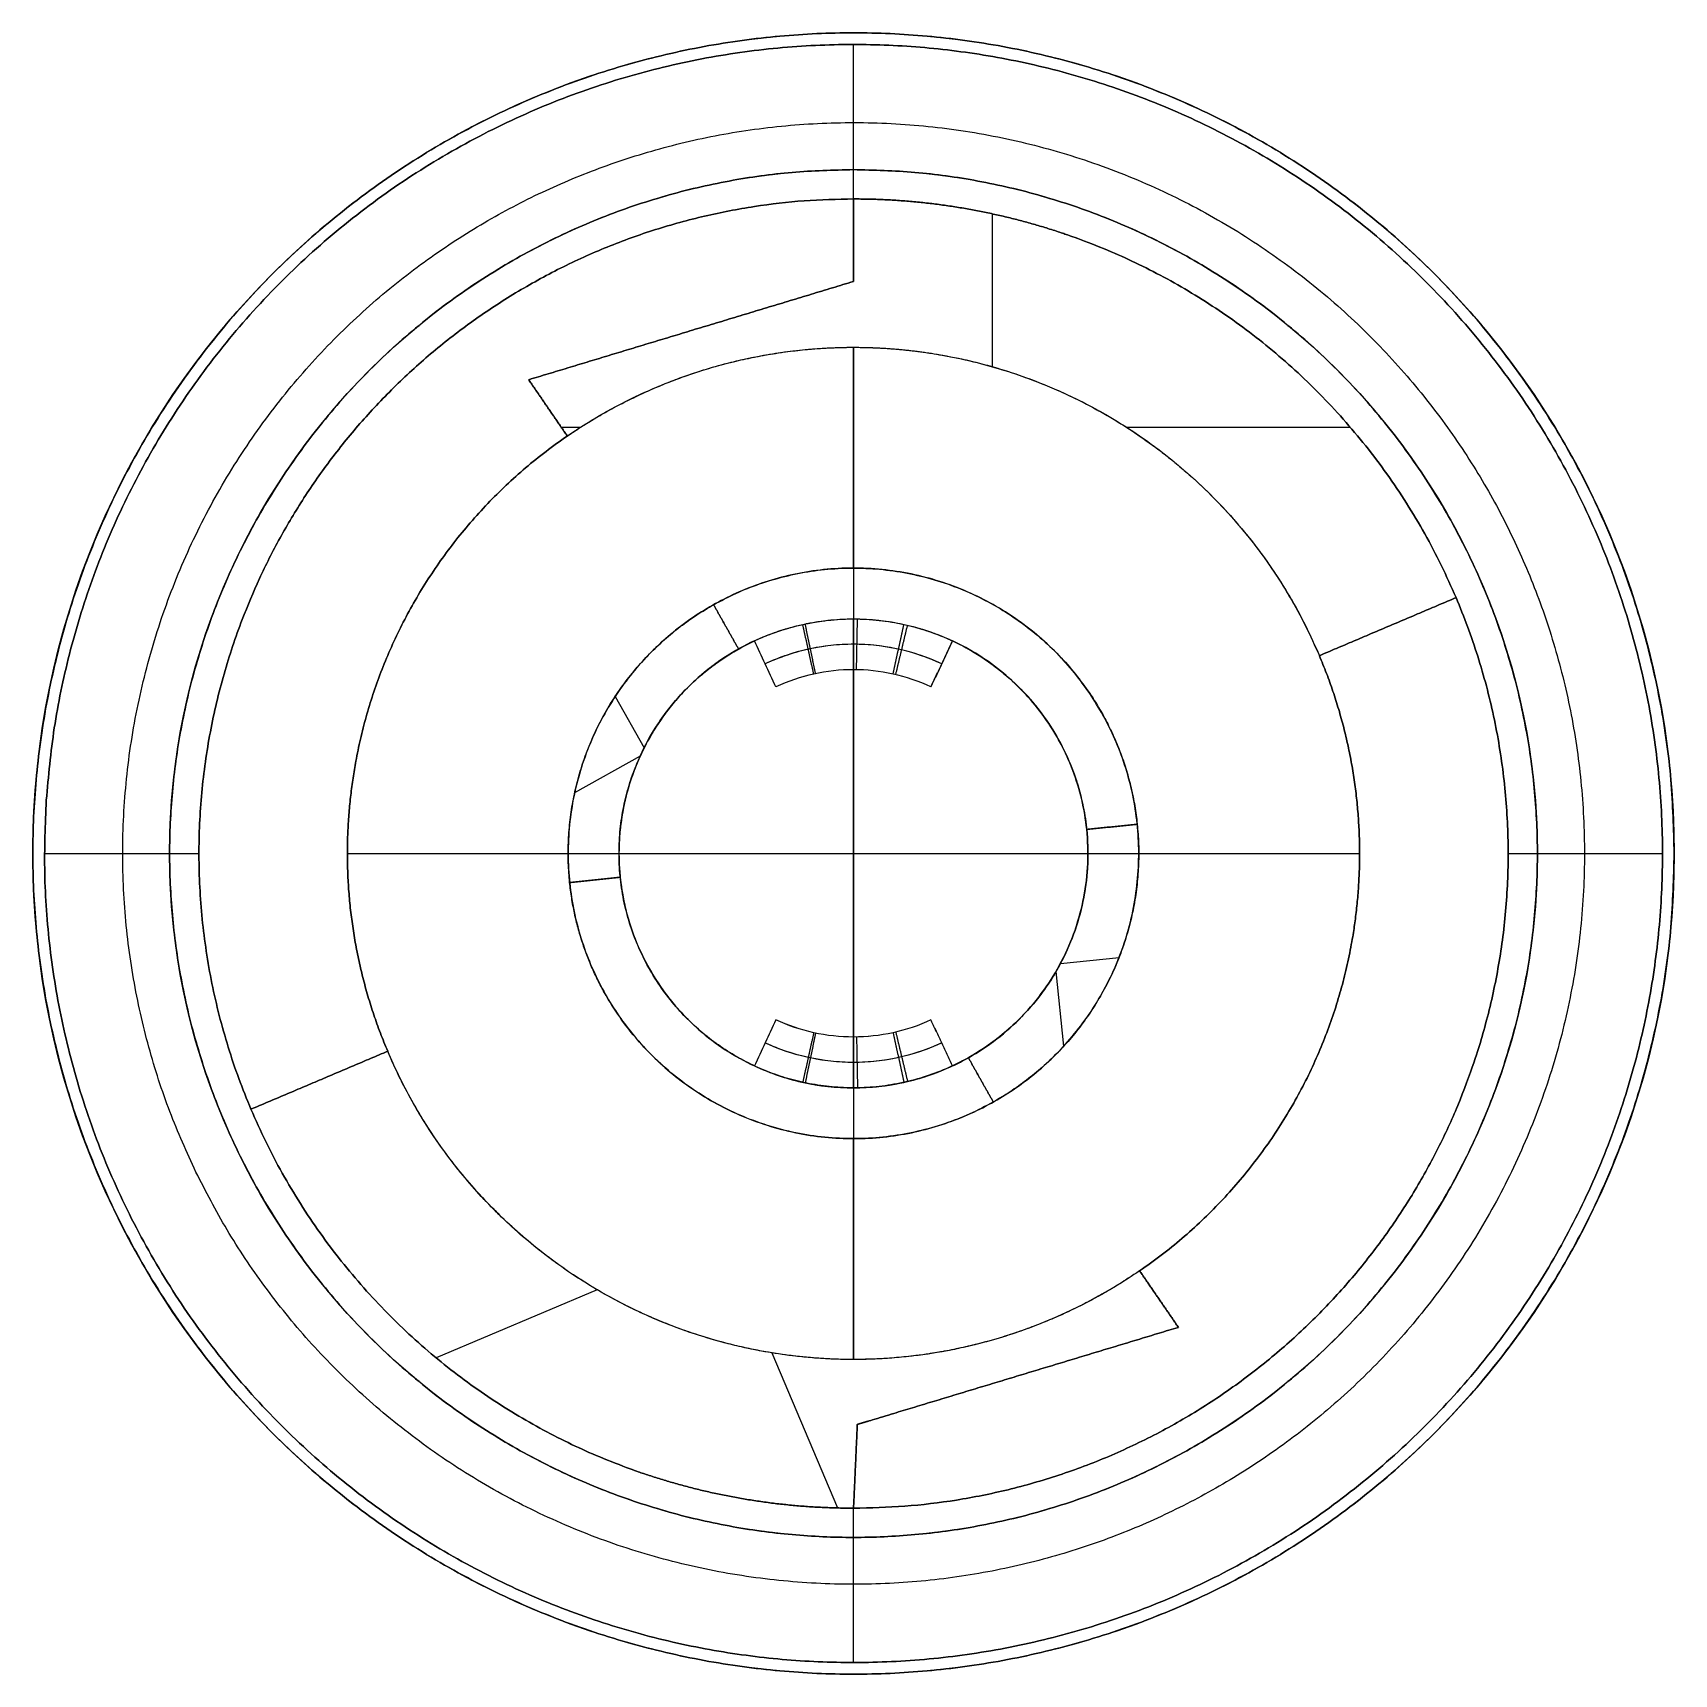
# Model space of a CAD drawing. Header units: millimetres. Extents: x -21 to 21, y -21 to 21.
import ezdxf

# ---------------------------------------------------------------- set-up
doc = ezdxf.new("R2010")
doc.units = ezdxf.units.MM
for name, color, linetype, true_color in [('Base', 7, 'Continuous', 0xb59674), ('Center', 7, 'Continuous', 0x949494), ('Work outside of this', 7, 'Continuous', 0xf30000)]:
    doc.layers.add(name, color=color, linetype=linetype, true_color=true_color)

msp = doc.modelspace()

# ---------------------------------------------------------------- linework, layer by layer
at = {"layer": 'Base'}
for centre, radius in [((0, 0, -4.991), 21), ((0, 0, 7.049), 17.5)]:
    msp.add_circle(centre, radius, dxfattribs=at)
at = {"layer": 'Center'}
for p, q in [((0, 16.749, 4.049), (0, 20.701, 4.049)), ((0, 18.703, -4.049), (0, 20.701, -4.049)), ((0.002, 16.749, 2.049), (0.002, 18.703, 2.049)), ((3.554, 12.456, 4.049), (3.554, 16.368, 4.049)), ((3.554, 12.456, 2.049), (3.554, 16.368, 2.049)), ((0.001, 15.693, 4.049), (0.001, 15.693, 2.049)), ((0.001, 14.638, 2.049), (0.001, 14.638, 4.049)), ((-4.318, 13.331, 4.049), (-4.318, 13.331, 2.049)), ((0, 7.304, 2.049), (0, 12.953, 2.049)), ((0, 12.953, 4.049), (0, -12.948, 4.049)), ((-8.311, 12.123, 2.049), (-8.311, 12.123, 4.049)), ((-7.818, 11.403, 4.049), (-7.818, 11.403, 2.049)), ((-7.477, 10.906, 4.049), (-6.988, 10.906, 4.049)), ((-7.477, 10.906, 2.049), (-6.988, 10.906, 2.049)), ((-7.324, 10.683, 4.049), (-7.324, 10.683, 2.049)), ((6.988, 10.906, 4.049), (12.714, 10.906, 4.049)), ((6.988, 10.906, 2.049), (12.714, 10.906, 2.049)), ((-0.001, 7.304, -2.467), (-0.001, 6.003, -2.467)), ((-0.001, -5.996, 2.049), (-0.001, 6.003, 2.049)), ((-3.261, 5.8, -2.467), (-3.261, 5.8, -1.467)), ((13.67, 5.805, 4.049), (13.67, 5.805, 2.049)), ((-2.942, 5.233, -2.467), (-2.942, 5.233, -1.467)), ((11.921, 5.062, 2.049), (11.921, 5.062, 4.049)), ((-6.099, 4.017, -1.467), (-5.36, 2.702, -1.467)), ((-5.46, 2.493, -1.467), (-7.136, 1.551, -1.467)), ((6.614, 0.682, -2.467), (6.614, 0.682, -1.467)), ((-18.699, 0.002, 2.049), (-16.749, 0.002, 2.049)), ((-12.951, 0.003, 2.049), (-7.302, 0.003, 2.049)), ((-12.951, 0.003, 4.049), (12.95, 0.003, 4.049)), ((-6, 0.003, 2.049), (5.998, 0.003, 2.049)), ((7.299, 0.003, 2.049), (12.95, 0.003, 2.049)), ((16.752, 0.002, 2.049), (18.704, 0.002, 2.049)), ((16.752, 0, 4.049), (20.701, 0, 4.049)), ((18.704, 0, -4.049), (20.701, 0, -4.049)), ((-20.701, 0, 4.049), (-16.749, 0, 4.049)), ((-20.701, 0, -4.049), (-18.699, 0, -4.049)), ((-6.617, -0.676, -2.467), (-6.617, -0.676, -1.467)), ((5.295, -2.818, -1.467), (6.794, -2.664, -1.467)), ((5.181, -3.022, -1.467), (5.377, -4.933, -1.467)), ((-11.92, -5.06, 4.049), (-11.92, -5.06, 2.049)), ((-13.669, -5.802, 4.049), (-13.669, -5.802, 2.049)), ((3.258, -5.793, -2.467), (3.258, -5.793, -1.467)), ((-0.001, -5.997, -2.467), (-0.001, -7.297, -2.467)), ((0, -12.948, 2.049), (0, -7.297, 2.049)), ((7.322, -10.679, 4.049), (7.322, -10.679, 2.049)), ((-6.563, -11.162, 4.049), (-10.676, -12.907, 4.049)), ((-6.563, -11.162, 2.049), (-10.676, -12.907, 2.049)), ((7.818, -11.402, 4.049), (7.818, -11.402, 2.049)), ((8.314, -12.125, 4.049), (8.314, -12.125, 2.049)), ((-2.091, -12.778, 4.049), (-0.407, -16.747, 4.049)), ((-2.091, -12.778, 2.049), (-0.407, -16.747, 2.049)), ((0.098, -14.607, 4.049), (0.098, -14.607, 2.049)), ((0.402, -14.518, 4.049), (0.402, -14.518, 2.049)), ((0.05, -15.68, 4.049), (0.05, -15.68, 2.049)), ((0, -20.701, 4.049), (0, -16.752, 4.049)), ((0.002, -18.699, 2.049), (0.002, -16.752, 2.049)), ((0, -20.701, -4.049), (0, -18.699, -4.049))]:
    msp.add_line(p, q, dxfattribs=at)
for points, weights, knots in [([(-20.656, 1.363, -4.049), (-22.019, -19.293, -4.049), (-1.363, -20.656, -4.049), (19.293, -22.019, -4.049), (20.656, -1.363, -4.049), (22.019, 19.293, -4.049), (1.363, 20.656, -4.049), (-19.293, 22.019, -4.049), (-20.656, 1.363, -4.049)], [1, 0.707106781187, 1, 0.707106781187, 1, 0.707106781187, 1, 0.707106781187, 1], [0, 0, 0, 32.517122, 32.517122, 65.034243, 65.034243, 97.551365, 97.551365, 130.068486, 130.068486, 130.068486]), ([(-20.656, 1.363, 4.049), (-19.293, 22.019, 4.049), (1.363, 20.656, 4.049), (22.019, 19.293, 4.049), (20.656, -1.363, 4.049), (19.293, -22.019, 4.049), (-1.363, -20.656, 4.049), (-22.019, -19.293, 4.049), (-20.656, 1.363, 4.049)], [1, 0.707106781187, 1, 0.707106781187, 1, 0.707106781187, 1, 0.707106781187, 1], [-130.068486, -130.068486, -130.068486, -97.551365, -97.551365, -65.034243, -65.034243, -32.517122, -32.517122, 0, 0, 0]), ([(-20.656, 1.363, 0), (-22.019, -19.293, 0), (-1.363, -20.656, 0), (19.293, -22.019, 0), (20.656, -1.363, 0), (22.019, 19.293, 0), (1.363, 20.656, 0), (-19.293, 22.019, 0), (-20.656, 1.363, 0)], [1, 0.707106781187, 1, 0.707106781187, 1, 0.707106781187, 1, 0.707106781187, 1], [0, 0, 0, 32.517122, 32.517122, 65.034243, 65.034243, 97.551365, 97.551365, 130.068486, 130.068486, 130.068486]), ([(-16.828, -8.151, 2.049), (-8.675, -24.982, 2.049), (8.156, -16.828, 2.049), (24.986, -8.675, 2.049), (16.833, 8.156, 2.049), (8.679, 24.986, 2.049), (-8.151, 16.833, 2.049), (-24.982, 8.679, 2.049), (-16.828, -8.151, 2.049)], [1, 0.707106781187, 1, 0.707106781187, 1, 0.707106781187, 1, 0.707106781187, 1], [0, 0, 0, 29.375972, 29.375972, 58.751943, 58.751943, 88.127915, 88.127915, 117.503887, 117.503887, 117.503887]), ([(-16.828, -8.151, -4.049), (-8.675, -24.982, -4.049), (8.156, -16.828, -4.049), (24.986, -8.675, -4.049), (16.833, 8.156, -4.049), (8.679, 24.986, -4.049), (-8.151, 16.833, -4.049), (-24.982, 8.679, -4.049), (-16.828, -8.151, -4.049)], [1, 0.707106781187, 1, 0.707106781187, 1, 0.707106781187, 1, 0.707106781187, 1], [0, 0, 0, 29.375972, 29.375972, 58.751943, 58.751943, 88.127915, 88.127915, 117.503887, 117.503887, 117.503887]), ([(-16.828, -8.151, -1), (-8.675, -24.982, -1), (8.156, -16.828, -1), (24.986, -8.675, -1), (16.833, 8.156, -1), (8.679, 24.986, -1), (-8.151, 16.833, -1), (-24.982, 8.679, -1), (-16.828, -8.151, -1)], [1, 0.707106781187, 1, 0.707106781187, 1, 0.707106781187, 1, 0.707106781187, 1], [0, 0, 0, 29.375972, 29.375972, 58.751943, 58.751943, 88.127915, 88.127915, 117.503887, 117.503887, 117.503887]), ([(0.001, 16.749, 4.049), (3.098, 16.749, 4.049), (5.99, 15.642, 4.049), (12.636, 13.098, 4.049), (15.419, 6.547, 4.049)], [0.892296578597, 0.928878077919, 1, 0.850344800036, 0.853623689615], [-85.324172, -85.324172, -85.324172, -78.935028, -78.935028, -65.490951, -65.490951, -65.490951]), ([(15.419, 6.547, 2.049), (12.636, 13.098, 2.049), (5.99, 15.642, 2.049), (3.098, 16.749, 2.049), (0.001, 16.749, 2.049)], [0.853623689615, 0.850344800036, 1, 0.928878077919, 0.892296578597], [65.490951, 65.490951, 65.490951, 78.935028, 78.935028, 85.324172, 85.324172, 85.324172]), ([(-7.324, 10.683, 2.049), (-2.908, 13.712, 2.049), (2.358, 12.737, 2.049), (9.202, 11.469, 2.049), (11.921, 5.062, 2.049)], [0.853553707362, 0.853768773176, 1, 0.817919115054, 0.862224138236], [-71.183823, -71.183823, -71.183823, -61.027527, -61.027527, -48.381341, -48.381341, -48.381341]), ([(0.001, 12.953, 4.049), (1.19, 12.953, 4.049), (2.358, 12.737, 4.049), (9.202, 11.469, 4.049), (11.921, 5.062, 4.049)], [0.935931472839, 0.963389590611, 1, 0.817919115054, 0.862224138236], [17.799782, 17.799782, 17.799782, 20.342509, 20.342509, 32.988695, 32.988695, 32.988695]), ([(6.046, 4.093, 2.049), (10.135, -1.955, 2.049), (4.088, -6.044, 2.049), (-1.959, -10.133, 2.049), (-6.049, -4.086, 2.049), (-10.138, 1.961, 2.049), (-4.091, 6.051, 2.049), (1.957, 10.14, 2.049), (6.046, 4.093, 2.049)], [1, 0.707106781187, 1, 0.707106781187, 1, 0.707106781187, 1, 0.707106781187, 1], [0, 0, 0, 11.467073, 11.467073, 22.934145, 22.934145, 34.401218, 34.401218, 45.86829, 45.86829, 45.86829]), ([(6.046, 4.093, -0.209), (10.135, -1.955, -0.209), (4.088, -6.044, -0.209), (-1.959, -10.133, -0.209), (-6.049, -4.086, -0.209), (-10.138, 1.961, -0.209), (-4.091, 6.051, -0.209), (1.957, 10.14, -0.209), (6.046, 4.093, -0.209)], [1, 0.707106781187, 1, 0.707106781187, 1, 0.707106781187, 1, 0.707106781187, 1], [0, 0, 0, 11.467073, 11.467073, 22.934145, 22.934145, 34.401218, 34.401218, 45.86829, 45.86829, 45.86829]), ([(15.419, 6.547, 4.049), (18.062, 0.325, 4.049), (15.645, -5.989, 4.049), (11.525, -16.752, 4.049), (0.001, -16.752, 4.049)], [0.853623689615, 0.856761981151, 1, 0.778228703268, 0.892296578597], [-65.490951, -65.490951, -65.490951, -52.623352, -52.623352, -32.70082, -32.70082, -32.70082]), ([(0.001, -16.752, 2.049), (11.525, -16.752, 2.049), (15.645, -5.989, 2.049), (18.062, 0.325, 2.049), (15.419, 6.547, 2.049)], [0.892296578597, 0.778228703268, 1, 0.856761981151, 0.853623689615], [32.70082, 32.70082, 32.70082, 52.623352, 52.623352, 65.490951, 65.490951, 65.490951]), ([(0.001, -16.752, 3.049), (11.525, -16.752, 3.049), (15.645, -5.989, 3.049), (18.062, 0.325, 3.049), (15.419, 6.547, 3.049)], [0.892296578597, 0.778228703268, 1, 0.856761981151, 0.853623689615], [32.70082, 32.70082, 32.70082, 52.623352, 52.623352, 65.490951, 65.490951, 65.490951]), ([(-5.451, 2.511, 2.049), (-7.959, -2.94, 2.049), (-2.509, -5.447, 2.049), (2.942, -7.955, 2.049), (5.449, -2.504, 2.049), (7.957, 2.946, 2.049), (2.506, 5.453, 2.049), (-2.944, 7.961, 2.049), (-5.451, 2.511, 2.049)], [1, 0.707106781187, 1, 0.707106781187, 1, 0.707106781187, 1, 0.707106781187, 1], [0, 0, 0, 9.42381, 9.42381, 18.847619, 18.847619, 28.271429, 28.271429, 37.695239, 37.695239, 37.695239]), ([(-5.451, 2.511, 1.642), (-7.959, -2.94, 1.642), (-2.509, -5.447, 1.642), (2.942, -7.955, 1.642), (5.449, -2.504, 1.642), (7.957, 2.946, 1.642), (2.506, 5.453, 1.642), (-2.944, 7.961, 1.642), (-5.451, 2.511, 1.642)], [1, 0.707106781187, 1, 0.707106781187, 1, 0.707106781187, 1, 0.707106781187, 1], [0, 0, 0, 9.42381, 9.42381, 18.847619, 18.847619, 28.271429, 28.271429, 37.695239, 37.695239, 37.695239]), ([(-2.536, 5.441, 1.235), (-0.018, 6.615, 1.235), (2.506, 5.453, 1.235), (2.52, 5.447, 1.235), (2.534, 5.441, 1.235)], [0.854991811406, 0.839039540278, 1, 0.998958855865, 0.997925113617], [-33.450315, -33.450315, -33.450315, -28.271429, -28.271429, -28.23793, -28.23793, -28.23793]), ([(7.322, -10.679, 2.049), (11.755, -7.64, 2.049), (12.734, -2.355, 2.049), (13.443, 1.476, 2.049), (11.921, 5.062, 2.049)], [0.853553776581, 0.853315637265, 1, 0.889187666133, 0.862224138236], [30.497251, 30.497251, 30.497251, 40.685018, 40.685018, 48.381341, 48.381341, 48.381341]), ([(11.921, 5.062, 4.049), (13.443, 1.476, 4.049), (12.734, -2.355, 4.049), (11.755, -7.64, 4.049), (7.322, -10.679, 4.049)], [0.862224138236, 0.889187666133, 1, 0.853315637265, 0.853553776581], [-48.381341, -48.381341, -48.381341, -40.685018, -40.685018, -30.497251, -30.497251, -30.497251]), ([(7.322, -10.679, 3.049), (11.755, -7.64, 3.049), (12.734, -2.355, 3.049), (13.443, 1.476, 3.049), (11.921, 5.062, 3.049)], [0.853553776581, 0.853315637265, 1, 0.889187666133, 0.862224138236], [30.497251, 30.497251, 30.497251, 40.685018, 40.685018, 48.381341, 48.381341, 48.381341]), ([(3.577, -6.359, -2.467), (-2.283, -9.655, -2.467), (-6.049, -4.086, -2.467), (-7.076, -2.566, -2.467), (-7.263, -0.742, -2.467)], [0.968390631281, 0.723870991894, 1, 0.905739682663, 0.872149991027], [12.123409, 12.123409, 12.123409, 22.934145, 22.934145, 26.624534, 26.624534, 26.624534]), ([(7.322, -10.679, 2.049), (2.261, -14.149, 2.049), (-3.63, -12.429, 2.049), (-9.521, -10.708, 2.049), (-11.92, -5.06, 2.049)], [1, 0.903673204237, 1, 0.903673204237, 1], [35.875309, 35.875309, 35.875309, 47.337104, 47.337104, 58.798899, 58.798899, 58.798899]), ([(0.001, -12.948, 4.049), (-1.852, -12.948, 4.049), (-3.63, -12.429, 4.049), (-9.521, -10.708, 4.049), (-11.92, -5.06, 4.049)], [0.957823963602, 0.968818111868, 1, 0.903673204237, 1], [43.626813, 43.626813, 43.626813, 47.337104, 47.337104, 58.798899, 58.798899, 58.798899]), ([(0.001, -16.752, 4.049), (-3.095, -16.752, 4.049), (-5.987, -15.645, 4.049), (-12.637, -13.099, 4.049), (-15.418, -6.544, 4.049)], [0.892296578597, 0.928878077919, 1, 0.850280053546, 0.853626555383], [-32.70082, -32.70082, -32.70082, -26.311676, -26.311676, -12.861782, -12.861782, -12.861782]), ([(-15.418, -6.544, 2.049), (-12.637, -13.099, 2.049), (-5.987, -15.645, 2.049), (-3.095, -16.752, 2.049), (0.001, -16.752, 2.049)], [0.853626555383, 0.850280053546, 1, 0.928878077919, 0.892296578597], [12.861782, 12.861782, 12.861782, 26.311676, 26.311676, 32.70082, 32.70082, 32.70082])]:
    msp.add_rational_spline(points, weights, degree=2, knots=knots, dxfattribs=at)
for points, degree in [([(1.363, 20.656, 4.049), (1.363, 20.656, 0), (1.363, 20.656, -4.049)], 2), ([(-8.151, 16.833, 2.049), (-8.151, 16.833, -1), (-8.151, 16.833, -4.049)], 2), ([(0.001, 16.749, 2.049), (0.001, 16.749, 3.049), (0.001, 16.749, 4.049)], 2), ([(0.001, 16.749, 4.049), (0.001, 15.693, 4.049), (0.001, 14.638, 4.049)], 2), ([(0.001, 16.749, 2.049), (0.001, 15.693, 2.049), (0.001, 14.638, 2.049)], 2), ([(0.001, 14.638, 3.049), (0.001, 15.693, 3.049), (0.001, 16.749, 3.049)], 2), ([(-8.311, 12.123, 4.049), (-7.818, 11.403, 4.049), (-7.324, 10.683, 4.049)], 2), ([(-8.311, 12.123, 2.049), (-7.818, 11.403, 2.049), (-7.324, 10.683, 2.049)], 2), ([(-7.324, 10.683, 3.049), (-7.818, 11.403, 3.049), (-8.311, 12.123, 3.049)], 2), ([(16.833, 8.156, 2.049), (16.833, 8.156, -1), (16.833, 8.156, -4.049)], 2), ([(-3.58, 6.366, -2.467), (-3.261, 5.8, -2.467), (-2.942, 5.233, -2.467)], 2), ([(-3.58, 6.366, -1.467), (-3.261, 5.8, -1.467), (-2.942, 5.233, -1.467)], 2), ([(-3.58, 6.366, -1.467), (-3.58, 6.366, -1.967), (-3.58, 6.366, -2.467)], 2), ([(-2.942, 5.233, -1.967), (-3.261, 5.8, -1.967), (-3.58, 6.366, -1.967)], 2), ([(11.921, 5.062, 4.049), (13.67, 5.805, 4.049), (15.419, 6.547, 4.049)], 2), ([(11.921, 5.062, 2.049), (13.67, 5.805, 2.049), (15.419, 6.547, 2.049)], 2), ([(15.419, 6.547, 3.049), (13.67, 5.805, 3.049), (11.921, 5.062, 3.049)], 2), ([(15.419, 6.547, 2.049), (15.419, 6.547, 3.049), (15.419, 6.547, 4.049)], 2), ([(-15.642, 5.987, 4.049), (-15.642, 5.987, 3.049), (-15.642, 5.987, 2.049)], 2), ([(-4.091, 6.051, -1.467), (-4.091, 6.051, 0.291), (-4.091, 6.051, 2.049)], 2), ([(-0.003, 4.703, -2.467), (-0.003, 5.353, -2.467), (-0.004, 6.003, -2.467)], 2), ([(0.078, 4.702, -0.067), (0.09, 5.352, 0.584), (0.102, 6.002, 1.235)], 2), ([(-1.018, 4.593, -2.467), (-1.158, 5.227, -2.467), (-1.299, 5.861, -2.467)], 2), ([(-0.97, 4.602, -0.067), (-1.103, 5.238, 0.584), (-1.236, 5.874, 1.235)], 2), ([(1.011, 4.593, -2.467), (1.152, 5.228, -2.467), (1.292, 5.862, -2.467)], 2), ([(1.081, 4.577, -0.067), (1.232, 5.209, 0.584), (1.384, 5.841, 1.235)], 2), ([(-2.537, 5.441, -2.467), (-2.675, 5.377, -2.467), (-2.81, 5.307, -2.467), (-2.942, 5.233, -2.467)], 3), ([(-1.989, 4.264, -2.467), (-2.263, 4.852, -2.467), (-2.537, 5.441, -2.467)], 2), ([(-2.536, 5.441, 1.235), (-2.536, 5.441, -0.616), (-2.537, 5.441, -2.467)], 2), ([(-1.988, 4.263, -0.067), (-2.262, 4.852, 0.584), (-2.536, 5.441, 1.235)], 2), ([(-1.988, 4.263, -1.267), (-2.171, 4.656, -1.05), (-2.354, 5.048, -0.833), (-2.536, 5.441, -0.616)], 3), ([(1.982, 4.264, -2.467), (2.257, 4.853, -2.467), (2.531, 5.443, -2.467)], 2), ([(2.532, 5.442, -0.616), (2.257, 4.853, -0.941), (1.982, 4.264, -1.267)], 2), ([(2.534, 5.441, 1.235), (2.258, 4.852, 0.584), (1.982, 4.264, -0.067)], 2), ([(2.506, 5.453, 1.235), (2.506, 5.453, 1.642), (2.506, 5.453, 2.049)], 2), ([(2.534, 5.441, 1.235), (2.532, 5.442, -0.616), (2.531, 5.443, -2.467)], 2), ([(-2.262, 4.852, 0.584), (-2.262, 4.852, -0.941), (-2.263, 4.852, -2.467)], 2), ([(-0.003, 4.704, -2.467), (-0.003, 4.703, -1.267), (-0.003, 4.703, -0.067)], 2), ([(2.258, 4.852, 0.584), (2.257, 4.853, -0.941), (2.257, 4.853, -2.467)], 2), ([(-3.956, 4.515, -1.467), (-3.956, 4.515, -0.116), (-3.955, 4.516, 1.235)], 2), ([(-1.989, 4.264, -2.467), (-1.988, 4.263, -1.267), (-1.988, 4.263, -0.067)], 2), ([(1.982, 4.264, -0.067), (1.982, 4.264, -1.267), (1.982, 4.264, -2.467)], 2), ([(3.843, 4.609, 1.235), (3.839, 4.613, -0.616), (3.836, 4.616, -2.467)], 2), ([(6.046, 4.093, -2.467), (6.046, 4.093, -0.209), (6.046, 4.093, 2.049)], 2), ([(4.887, 3.481, 1.235), (4.887, 3.482, -0.616), (4.887, 3.483, -2.467)], 2), ([(-5.061, 3.228, -1.467), (-5.06, 3.229, -0.116), (-5.06, 3.229, 1.235)], 2), ([(-12.734, 2.361, 4.049), (-12.734, 2.361, 3.049), (-12.734, 2.361, 2.049)], 2), ([(-5.451, 2.511, 1.235), (-5.451, 2.511, 1.642), (-5.451, 2.511, 2.049)], 2), ([(5.611, 2.125, 1.235), (5.612, 2.123, -0.616), (5.613, 2.12, -2.467)], 2), ([(-5.761, 1.683, -1.467), (-5.761, 1.683, -0.116), (-5.76, 1.684, 1.235)], 2), ([(-20.656, 1.363, 4.049), (-20.656, 1.363, 0), (-20.656, 1.363, -4.049)], 2), ([(5.967, 0.616, 1.235), (5.967, 0.616, -0.116), (5.967, 0.616, -1.467)], 2), ([(5.967, 0.616, -1.467), (5.968, 0.616, -1.967), (5.968, 0.616, -2.467)], 2), ([(5.968, 0.616, -2.467), (6.614, 0.682, -2.467), (7.261, 0.749, -2.467)], 2), ([(5.968, 0.616, -1.467), (6.614, 0.682, -1.467), (7.261, 0.749, -1.467)], 2), ([(7.261, 0.749, -1.967), (6.614, 0.682, -1.967), (5.968, 0.616, -1.967)], 2), ([(7.261, 0.749, -1.467), (7.261, 0.749, -1.967), (7.261, 0.749, -2.467)], 2), ([(-6.001, 0.003, -1.467), (-6.001, 0.003, -0.116), (-6.001, 0.003, 1.235)], 2), ([(-5.971, -0.609, -2.467), (-6.617, -0.676, -2.467), (-7.263, -0.742, -2.467)], 2), ([(-5.97, -0.609, -1.467), (-6.617, -0.676, -1.467), (-7.263, -0.742, -1.467)], 2), ([(-7.263, -0.742, -1.967), (-6.617, -0.676, -1.967), (-5.97, -0.609, -1.967)], 2), ([(-7.263, -0.742, -1.467), (-7.263, -0.742, -1.967), (-7.263, -0.742, -2.467)], 2), ([(-5.97, -0.609, -1.467), (-5.97, -0.609, -1.967), (-5.97, -0.609, -2.467)], 2), ([(5.894, -1.118, -1.467), (5.893, -1.117, -0.116), (5.893, -1.117, 1.235)], 2), ([(-5.761, -1.676, -2.467), (-5.761, -1.677, -0.616), (-5.76, -1.677, 1.235)], 2), ([(20.656, -1.363, 4.049), (20.656, -1.363, 0), (20.656, -1.363, -4.049)], 2), ([(5.449, -2.504, 1.235), (5.449, -2.504, 1.642), (5.449, -2.504, 2.049)], 2), ([(12.734, -2.355, 4.049), (12.734, -2.355, 3.049), (12.734, -2.355, 2.049)], 2), ([(5.326, -2.757, -1.467), (5.326, -2.757, -0.116), (5.326, -2.757, 1.235)], 2), ([(-5.061, -3.221, -2.467), (-5.06, -3.222, -0.616), (-5.059, -3.223, 1.235)], 2), ([(-6.049, -4.086, -2.467), (-6.049, -4.086, -0.209), (-6.049, -4.086, 2.049)], 2), ([(4.314, -4.167, -1.467), (4.313, -4.166, -0.116), (4.313, -4.166, 1.235)], 2), ([(-3.957, -4.508, -2.467), (-3.956, -4.509, -0.616), (-3.955, -4.509, 1.235)], 2), ([(-1.988, -4.257, -2.467), (-2.263, -4.846, -2.467), (-2.537, -5.434, -2.467)], 2), ([(-1.988, -4.256, -0.067), (-2.262, -4.845, 0.584), (-2.536, -5.434, 1.235)], 2), ([(-1.988, -4.257, -1.267), (-2.171, -4.649, -1.05), (-2.353, -5.042, -0.833), (-2.536, -5.435, -0.616)], 3), ([(-1.988, -4.257, -2.467), (-1.988, -4.257, -1.267), (-1.988, -4.256, -0.067)], 2), ([(-1.018, -4.586, -2.467), (-1.158, -5.22, -2.467), (-1.299, -5.855, -2.467)], 2), ([(-0.97, -4.596, -0.067), (-1.103, -5.232, 0.584), (-1.236, -5.868, 1.235)], 2), ([(1.012, -4.586, -2.467), (1.152, -5.221, -2.467), (1.292, -5.856, -2.467)], 2), ([(1.081, -4.57, -0.067), (1.232, -5.202, 0.584), (1.384, -5.834, 1.235)], 2), ([(2.534, -5.434, 1.235), (2.258, -4.846, 0.584), (1.982, -4.257, -0.067)], 2), ([(2.531, -5.436, -2.467), (2.257, -4.847, -2.467), (1.982, -4.257, -2.467)], 2), ([(1.982, -4.257, -0.067), (1.982, -4.257, -1.267), (1.982, -4.257, -2.467)], 2), ([(2.532, -5.435, -0.616), (2.257, -4.846, -0.941), (1.982, -4.257, -1.267)], 2), ([(-2.262, -4.845, 0.584), (-2.262, -4.846, -0.941), (-2.262, -4.846, -2.467)], 2), ([(-0.003, -4.697, -2.467), (-0.003, -5.347, -2.467), (-0.003, -5.997, -2.467)], 2), ([(-0.003, -4.697, -2.467), (-0.003, -4.697, -1.267), (-0.003, -4.697, -0.067)], 2), ([(0.078, -4.696, -0.067), (0.09, -5.346, 0.584), (0.102, -5.995, 1.235)], 2), ([(2.257, -4.847, -2.467), (2.257, -4.847, -1.45), (2.258, -4.846, -0.433), (2.258, -4.846, 0.584)], 3), ([(-11.92, -5.06, 4.049), (-13.669, -5.802, 4.049), (-15.418, -6.544, 4.049)], 2), ([(-11.92, -5.06, 2.049), (-13.669, -5.802, 2.049), (-15.418, -6.544, 2.049)], 2), ([(-15.418, -6.544, 3.049), (-13.669, -5.802, 3.049), (-11.92, -5.06, 3.049)], 2), ([(-2.536, -5.434, 1.235), (-2.537, -5.434, -0.616), (-2.537, -5.434, -2.467)], 2), ([(-2.509, -5.447, 1.235), (-2.509, -5.447, 1.642), (-2.509, -5.447, 2.049)], 2), ([(2.531, -5.436, -2.467), (2.666, -5.374, -2.467), (2.811, -5.3, -2.467), (2.94, -5.227, -2.467)], 3), ([(2.531, -5.436, -2.467), (2.531, -5.436, -1.233), (2.534, -5.435, 0.001), (2.534, -5.434, 1.235)], 3), ([(2.94, -5.226, -0.616), (2.809, -5.3, -0.616), (2.669, -5.372, -0.616), (2.532, -5.435, -0.616)], 3), ([(2.94, -5.226, 1.235), (2.807, -5.301, 1.235), (2.672, -5.37, 1.235), (2.534, -5.434, 1.235)], 3), ([(2.739, -5.334, 1.235), (2.739, -5.334, 0.001), (2.737, -5.335, -1.233), (2.738, -5.335, -2.467)], 3), ([(2.94, -5.227, -1.467), (2.94, -5.226, -0.116), (2.94, -5.226, 1.235)], 2), ([(3.577, -6.359, -2.467), (3.258, -5.793, -2.467), (2.94, -5.227, -2.467)], 2), ([(3.577, -6.359, -1.467), (3.258, -5.793, -1.467), (2.94, -5.227, -1.467)], 2), ([(2.94, -5.227, -2.467), (2.94, -5.227, -2.134), (2.94, -5.227, -1.8), (2.94, -5.227, -1.467)], 3), ([(2.94, -5.227, -1.967), (3.258, -5.793, -1.967), (3.577, -6.359, -1.967)], 2), ([(4.088, -6.044, -1.467), (4.088, -6.044, 0.291), (4.088, -6.044, 2.049)], 2), ([(15.645, -5.989, 4.049), (15.645, -5.989, 3.049), (15.645, -5.989, 2.049)], 2), ([(-15.418, -6.544, 4.049), (-15.418, -6.544, 3.049), (-15.418, -6.544, 2.049)], 2), ([(3.577, -6.359, -1.467), (3.577, -6.359, -1.967), (3.577, -6.359, -2.467)], 2), ([(-16.828, -8.151, 2.049), (-16.828, -8.151, -1), (-16.828, -8.151, -4.049)], 2), ([(8.314, -12.125, 4.049), (7.818, -11.402, 4.049), (7.322, -10.679, 4.049)], 2), ([(8.314, -12.125, 2.049), (7.818, -11.402, 2.049), (7.322, -10.679, 2.049)], 2), ([(7.322, -10.679, 3.049), (7.818, -11.402, 3.049), (8.314, -12.125, 3.049)], 2), ([(0.001, -16.752, 4.049), (0.05, -15.68, 4.049), (0.098, -14.607, 4.049)], 2), ([(0.001, -16.752, 2.049), (0.05, -15.68, 2.049), (0.098, -14.607, 2.049)], 2), ([(0.098, -14.607, 3.049), (0.05, -15.68, 3.049), (0.001, -16.752, 3.049)], 2), ([(0.001, -16.752, 4.049), (0.001, -16.752, 3.049), (0.001, -16.752, 2.049)], 2), ([(8.156, -16.828, 2.049), (8.156, -16.828, -1), (8.156, -16.828, -4.049)], 2), ([(-1.363, -20.656, 4.049), (-1.363, -20.656, 0), (-1.363, -20.656, -4.049)], 2)]:
    msp.add_open_spline(points, degree=degree, dxfattribs=at)
for points, weights in [([(-15.642, 5.987, 4.049), (-11.522, 16.749, 4.049), (0.001, 16.749, 4.049)], [1, 0.778228703268, 0.892296578597]), ([(0.001, 16.749, 2.049), (-11.522, 16.749, 2.049), (-15.642, 5.987, 2.049)], [0.892296578597, 0.778228703268, 1]), ([(0.001, 16.749, 3.049), (-11.522, 16.749, 3.049), (-15.642, 5.987, 3.049)], [0.892296578597, 0.778228703268, 1]), ([(-4.011, 12.316, 4.049), (-2.056, 12.953, 4.049), (0.001, 12.953, 4.049)], [0.871420786917, 0.89191850292, 0.935931472839]), ([(-7.324, 10.683, 4.049), (-5.785, 11.738, 4.049), (-4.011, 12.316, 4.049)], [0.853553707362, 0.853628622411, 0.871420786917]), ([(-7.324, 10.683, 2.049), (-11.756, 7.644, 2.049), (-12.734, 2.361, 2.049)], [0.853553707362, 0.85333800801, 1]), ([(-12.734, 2.361, 4.049), (-11.756, 7.644, 4.049), (-7.324, 10.683, 4.049)], [1, 0.85333800801, 0.853553707362]), ([(-7.324, 10.683, 3.049), (-11.756, 7.644, 3.049), (-12.734, 2.361, 3.049)], [0.853553707362, 0.85333800801, 1]), ([(-3.58, 6.366, -2.467), (2.28, 9.662, -2.467), (6.046, 4.093, -2.467)], [0.968390631281, 0.723870991894, 1]), ([(-7.263, -0.742, -1.467), (-7.752, 4.02, -1.467), (-3.58, 6.366, -1.467)], [1, 0.836251461667, 1]), ([(-15.418, -6.544, 4.049), (-18.058, -0.324, 4.049), (-15.642, 5.987, 4.049)], [0.853626555383, 0.856826727641, 1]), ([(-15.642, 5.987, 2.049), (-18.058, -0.324, 2.049), (-15.418, -6.544, 2.049)], [1, 0.856826727641, 0.853626555383]), ([(-15.642, 5.987, 3.049), (-18.058, -0.324, 3.049), (-15.418, -6.544, 3.049)], [1, 0.856826727641, 0.853626555383]), ([(-2.942, 5.233, -1.467), (-6.371, 3.304, -1.467), (-5.97, -0.609, -1.467)], [1, 0.836281052466, 1]), ([(6.046, 4.093, -2.467), (7.073, 2.573, -2.467), (7.261, 0.749, -2.467)], [1, 0.905739682663, 0.872149991027]), ([(-12.734, 2.361, 2.049), (-13.444, -1.472, 2.049), (-11.92, -5.06, 2.049)], [1, 0.889143002532, 0.862202416222]), ([(-11.92, -5.06, 4.049), (-13.444, -1.472, 4.049), (-12.734, 2.361, 4.049)], [0.862202416222, 0.889143002532, 1]), ([(-12.734, 2.361, 3.049), (-13.444, -1.472, 3.049), (-11.92, -5.06, 3.049)], [1, 0.889143002532, 0.862202416222]), ([(7.261, 0.749, -1.467), (7.749, -4.013, -1.467), (3.577, -6.359, -1.467)], [1, 0.836251461667, 1]), ([(7.322, -10.679, 4.049), (4.013, -12.947, 4.049), (0.001, -12.948, 4.049)], [1, 0.934855092369, 0.957823963602])]:
    msp.add_rational_spline(points, weights, degree=2, dxfattribs=at)
for points, degree, knots in [([(0.001, 14.638, 4.049), (-2.158, 13.984, 4.049), (-4.318, 13.331, 4.049), (-6.315, 12.727, 4.049), (-8.311, 12.123, 4.049)], 2, [-22.886141, -22.886141, -22.886141, -18.372962, -18.372962, -14.201505, -14.201505, -14.201505]), ([(0.001, 14.638, 2.049), (-2.158, 13.984, 2.049), (-4.318, 13.331, 2.049), (-6.315, 12.727, 2.049), (-8.311, 12.123, 2.049)], 2, [-22.886141, -22.886141, -22.886141, -18.372962, -18.372962, -14.201505, -14.201505, -14.201505]), ([(-8.311, 12.123, 3.049), (-6.315, 12.727, 3.049), (-4.318, 13.331, 3.049), (-2.158, 13.984, 3.049), (0.001, 14.638, 3.049)], 2, [14.201505, 14.201505, 14.201505, 18.372962, 18.372962, 22.886141, 22.886141, 22.886141]), ([(-2.537, 5.441, -2.467), (-2.14, 5.626, -2.467), (-1.724, 5.767, -2.467), (-0.873, 5.956, -2.467), (-0.438, 6.003, -2.467), (0.432, 6.004, -2.467), (0.867, 5.956, -2.467), (1.717, 5.769, -2.467), (2.134, 5.628, -2.467), (2.531, 5.443, -2.467)], 3, [-4.691191, -4.691191, -4.691191, -4.691191, -3.518393, -3.518393, -2.345596, -2.345596, -1.172798, -1.172798, 0, 0, 0, 0]), ([(-2.536, 5.441, -0.616), (-3.05, 5.202, -0.616), (-3.529, 4.889, -0.616), (-4.382, 4.142, -0.616), (-4.755, 3.707, -0.616), (-5.365, 2.75, -0.616), (-5.602, 2.228, -0.616), (-5.92, 1.138, -0.616), (-6.001, 0.571, -0.616), (-6.001, -0.564, -0.616), (-5.92, -1.132, -0.616), (-5.602, -2.222, -0.616), (-5.365, -2.744, -0.616), (-4.755, -3.7, -0.616), (-4.382, -4.135, -0.616), (-3.529, -4.882, -0.616), (-3.05, -5.195, -0.616), (-2.537, -5.434, -0.616)], 3, [0, 0, 0, 0, 1.699326, 1.699326, 3.398653, 3.398653, 5.097979, 5.097979, 6.797306, 6.797306, 8.496632, 8.496632, 10.195959, 10.195959, 11.895285, 11.895285, 13.594612, 13.594612, 13.594612, 13.594612]), ([(-5.451, 2.511, 1.235), (-5.337, 2.759, 1.235), (-5.206, 2.999, 1.235), (-4.754, 3.708, 1.235), (-4.381, 4.142, 1.235), (-3.529, 4.889, 1.235), (-3.049, 5.202, 1.235), (-2.536, 5.441, 1.235)], 3, [-4.216155, -4.216155, -4.216155, -4.216155, -3.398653, -3.398653, -1.699326, -1.699326, 0, 0, 0, 0]), ([(2.257, 4.853, -2.467), (1.902, 5.018, -2.467), (1.531, 5.144, -2.467), (0.772, 5.311, -2.467), (0.384, 5.353, -2.467), (-0.391, 5.353, -2.467), (-0.779, 5.311, -2.467), (-1.538, 5.143, -2.467), (-1.909, 5.017, -2.467), (-2.263, 4.852, -2.467)], 3, [0, 0, 0, 0, 1.172798, 1.172798, 2.345596, 2.345596, 3.518393, 3.518393, 4.691191, 4.691191, 4.691191, 4.691191]), ([(2.258, 4.852, 0.584), (1.928, 5.006, 0.584), (1.218, 5.252, 0.584), (0.075, 5.396, 0.584), (-1.118, 5.282, 0.584), (-1.891, 5.025, 0.584), (-2.262, 4.852, 0.584)], 3, [0, 0, 0, 0, 0.95843, 1.978894, 3.041695, 4.121326, 4.121326, 4.121326, 4.121326]), ([(5.968, 0.616, -2.467), (5.915, 1.13, -2.467), (5.796, 1.637, -2.467), (5.431, 2.603, -2.467), (5.186, 3.063, -2.467), (4.587, 3.904, -2.467), (4.233, 4.286, -2.467), (3.439, 4.946, -2.467), (2.999, 5.225, -2.467), (2.531, 5.443, -2.467)], 3, [-6.231117, -6.231117, -6.231117, -6.231117, -4.673338, -4.673338, -3.115559, -3.115559, -1.557779, -1.557779, 0, 0, 0, 0]), ([(2.532, 5.442, -0.616), (3.003, 5.223, -0.616), (3.443, 4.943, -0.616), (4.236, 4.283, -0.616), (4.588, 3.902, -0.616), (5.185, 3.063, -0.616), (5.43, 2.605, -0.616), (5.794, 1.64, -0.616), (5.914, 1.133, -0.616), (5.967, 0.616, -0.616)], 3, [0, 0, 0, 0, 1.557779, 1.557779, 3.115559, 3.115559, 4.673338, 4.673338, 6.231117, 6.231117, 6.231117, 6.231117]), ([(2.534, 5.441, 1.235), (3.007, 5.22, 1.235), (3.447, 4.94, 1.235), (4.238, 4.279, 1.235), (4.59, 3.899, 1.235), (5.185, 3.063, 1.235), (5.428, 2.607, 1.235), (5.793, 1.643, 1.235), (5.914, 1.135, 1.235), (5.967, 0.616, 1.235)], 3, [0, 0, 0, 0, 1.557779, 1.557779, 3.115559, 3.115559, 4.673338, 4.673338, 6.231117, 6.231117, 6.231117, 6.231117]), ([(1.982, 4.264, -2.467), (1.359, 4.554, -2.467), (0.678, 4.704, -2.467), (-0.685, 4.704, -2.467), (-1.366, 4.554, -2.467), (-1.989, 4.264, -2.467)], 3, [0, 0, 0, 0, 2.060663, 2.060663, 4.121327, 4.121327, 4.121327, 4.121327]), ([(1.982, 4.264, -1.267), (1.359, 4.554, -1.267), (0.678, 4.704, -1.267), (-0.685, 4.703, -1.267), (-1.366, 4.554, -1.267), (-1.988, 4.263, -1.267)], 3, [0, 0, 0, 0, 2.060663, 2.060663, 4.121327, 4.121327, 4.121327, 4.121327]), ([(1.982, 4.264, -0.067), (1.359, 4.554, -0.067), (0.678, 4.703, -0.067), (-0.685, 4.703, -0.067), (-1.366, 4.553, -0.067), (-1.988, 4.263, -0.067)], 3, [0, 0, 0, 0, 2.060663, 2.060663, 4.121327, 4.121327, 4.121327, 4.121327]), ([(-5.451, 2.511, 1.235), (-5.574, 2.243, 1.235), (-5.678, 1.967, 1.235), (-5.919, 1.139, 1.235), (-6.001, 0.571, 1.235), (-6.001, -0.565, 1.235), (-5.919, -1.132, 1.235), (-5.601, -2.222, 1.235), (-5.365, -2.744, 1.235), (-4.754, -3.701, 1.235), (-4.381, -4.136, 1.235), (-3.528, -4.883, 1.235), (-3.049, -5.195, 1.235), (-2.536, -5.434, 1.235)], 3, [4.216155, 4.216155, 4.216155, 4.216155, 5.097979, 5.097979, 6.797306, 6.797306, 8.496632, 8.496632, 10.195959, 10.195959, 11.895285, 11.895285, 13.594612, 13.594612, 13.594612, 13.594612]), ([(2.94, -5.227, -1.467), (3.446, -4.942, -1.467), (3.91, -4.584, -1.467), (4.717, -3.749, -1.467), (5.059, -3.273, -1.467), (5.594, -2.242, -1.467), (5.785, -1.688, -1.467), (6.002, -0.547, -1.467), (6.027, 0.039, -1.467), (5.968, 0.616, -1.467)], 3, [-6.964922, -6.964922, -6.964922, -6.964922, -5.223692, -5.223692, -3.482461, -3.482461, -1.741231, -1.741231, 0, 0, 0, 0]), ([(2.94, -5.226, 1.235), (3.446, -4.942, 1.235), (3.91, -4.583, 1.235), (4.716, -3.749, 1.235), (5.059, -3.272, 1.235), (5.593, -2.242, 1.235), (5.784, -1.688, 1.235), (6.001, -0.547, 1.235), (6.026, 0.039, 1.235), (5.967, 0.616, 1.235)], 3, [-6.964922, -6.964922, -6.964922, -6.964922, -5.223692, -5.223692, -3.482461, -3.482461, -1.741231, -1.741231, 0, 0, 0, 0]), ([(5.967, 0.616, -0.116), (6.027, 0.039, -0.116), (6.002, -0.547, -0.116), (5.785, -1.688, -0.116), (5.593, -2.242, -0.116), (5.059, -3.273, -0.116), (4.717, -3.749, -0.116), (3.91, -4.584, -0.116), (3.446, -4.942, -0.116), (2.94, -5.226, -0.116)], 3, [0, 0, 0, 0, 1.741231, 1.741231, 3.482461, 3.482461, 5.223692, 5.223692, 6.964922, 6.964922, 6.964922, 6.964922]), ([(-5.97, -0.609, -2.467), (-5.933, -0.97, -2.467), (-5.863, -1.328, -2.467), (-5.603, -2.221, -2.467), (-5.366, -2.743, -2.467), (-4.756, -3.699, -2.467), (-4.383, -4.134, -2.467), (-3.531, -4.882, -2.467), (-3.051, -5.195, -2.467), (-2.537, -5.434, -2.467)], 3, [7.409915, 7.409915, 7.409915, 7.409915, 8.496632, 8.496632, 10.195959, 10.195959, 11.895285, 11.895285, 13.594612, 13.594612, 13.594612, 13.594612]), ([(1.982, -4.257, -0.067), (1.36, -4.548, -0.067), (0.678, -4.697, -0.067), (-0.684, -4.697, -0.067), (-1.366, -4.547, -0.067), (-1.988, -4.256, -0.067)], 3, [0, 0, 0, 0, 2.060663, 2.060663, 4.121327, 4.121327, 4.121327, 4.121327]), ([(1.982, -4.257, -2.467), (1.36, -4.548, -2.467), (0.678, -4.697, -2.467), (-0.685, -4.697, -2.467), (-1.366, -4.548, -2.467), (-1.988, -4.257, -2.467)], 3, [0, 0, 0, 0, 2.060663, 2.060663, 4.121327, 4.121327, 4.121327, 4.121327]), ([(1.982, -4.257, -1.267), (1.36, -4.548, -1.267), (0.678, -4.697, -1.267), (-0.684, -4.697, -1.267), (-1.366, -4.547, -1.267), (-1.988, -4.257, -1.267)], 3, [0, 0, 0, 0, 2.060663, 2.060663, 4.121327, 4.121327, 4.121327, 4.121327]), ([(2.257, -4.847, -2.467), (1.902, -5.012, -2.467), (1.531, -5.137, -2.467), (0.772, -5.305, -2.467), (0.385, -5.347, -2.467), (-0.391, -5.347, -2.467), (-0.779, -5.304, -2.467), (-1.538, -5.137, -2.467), (-1.909, -5.011, -2.467), (-2.263, -4.846, -2.467)], 3, [0, 0, 0, 0, 1.172798, 1.172798, 2.345596, 2.345596, 3.518393, 3.518393, 4.691191, 4.691191, 4.691191, 4.691191]), ([(2.258, -4.846, 0.584), (1.928, -4.999, 0.584), (1.218, -5.246, 0.584), (0.075, -5.389, 0.584), (-1.118, -5.275, 0.584), (-1.891, -5.018, 0.584), (-2.262, -4.845, 0.584)], 3, [0, 0, 0, 0, 0.95843, 1.978894, 3.041695, 4.121326, 4.121326, 4.121326, 4.121326]), ([(-2.537, -5.434, -2.467), (-2.14, -5.62, -2.467), (-1.724, -5.761, -2.467), (-0.873, -5.949, -2.467), (-0.438, -5.997, -2.467), (0.432, -5.997, -2.467), (0.866, -5.95, -2.467), (1.717, -5.762, -2.467), (2.134, -5.621, -2.467), (2.531, -5.436, -2.467)], 3, [-4.691191, -4.691191, -4.691191, -4.691191, -3.518393, -3.518393, -2.345596, -2.345596, -1.172798, -1.172798, 0, 0, 0, 0]), ([(-2.536, -5.434, 1.235), (-2.12, -5.628, 1.235), (-1.253, -5.917, 1.235), (0.085, -6.044, 1.235), (1.368, -5.883, 1.235), (2.164, -5.607, 1.235), (2.534, -5.434, 1.235)], 3, [-4.121326, -4.121326, -4.121326, -4.121326, -3.041695, -1.978894, -0.95843, 0, 0, 0, 0]), ([(0.098, -14.607, 4.049), (0.25, -14.563, 4.049), (0.402, -14.518, 4.049), (4.358, -13.322, 4.049), (8.314, -12.125, 4.049)], 2, [25.538696, 25.538696, 25.538696, 25.855696, 25.855696, 34.121419, 34.121419, 34.121419]), ([(0.098, -14.607, 2.049), (0.25, -14.563, 2.049), (0.402, -14.518, 2.049), (4.358, -13.322, 2.049), (8.314, -12.125, 2.049)], 2, [25.538696, 25.538696, 25.538696, 25.855696, 25.855696, 34.121419, 34.121419, 34.121419]), ([(8.314, -12.125, 3.049), (4.358, -13.322, 3.049), (0.402, -14.518, 3.049), (0.25, -14.563, 3.049), (0.098, -14.607, 3.049)], 2, [-34.121419, -34.121419, -34.121419, -25.855696, -25.855696, -25.538696, -25.538696, -25.538696])]:
    msp.add_open_spline(points, degree=degree, knots=knots, dxfattribs=at)
at = {"layer": 'Work outside of this'}
for p, q in [((0, 21, -4.991), (0, 21, -32.991)), ((0, 21, -12.991), (0, 21, -40.991)), ((0, 17.5, 7.049), (0, 17.5, 28.049)), ((0, 17.5, 19.049), (0, 17.5, 40.049)), ((-21, 0, -4.991), (-21, 0, -32.991)), ((-21, 0, -12.991), (-21, 0, -40.991)), ((-17.5, 0, 7.049), (-17.5, 0, 28.049)), ((-17.5, 0, 19.049), (-17.5, 0, 40.049)), ((17.5, 0, 7.049), (17.5, 0, 28.049)), ((17.5, 0, 19.049), (17.5, 0, 40.049)), ((21, 0, -4.991), (21, 0, -32.991)), ((21, 0, -12.991), (21, 0, -40.991)), ((0, -17.5, 7.049), (0, -17.5, 28.049)), ((0, -17.5, 19.049), (0, -17.5, 40.049)), ((0, -21, -4.991), (0, -21, -32.991)), ((0, -21, -12.991), (0, -21, -40.991))]:
    msp.add_line(p, q, dxfattribs=at)
for points in [[(0, 21, -4.991), (0, 21, -8.991), (0, 21, -12.991)], [(0, 21, -32.991), (0, 21, -36.991), (0, 21, -40.991)], [(0, 17.5, 7.049), (0, 17.5, 13.049), (0, 17.5, 19.049)], [(0, 17.5, 28.049), (0, 17.5, 34.049), (0, 17.5, 40.049)], [(-21, 0, -4.991), (-21, 0, -8.991), (-21, 0, -12.991)], [(-21, 0, -32.991), (-21, 0, -36.991), (-21, 0, -40.991)], [(-17.5, 0, 7.049), (-17.5, 0, 13.049), (-17.5, 0, 19.049)], [(-17.5, 0, 28.049), (-17.5, 0, 34.049), (-17.5, 0, 40.049)], [(17.5, 0, 7.049), (17.5, 0, 13.049), (17.5, 0, 19.049)], [(17.5, 0, 28.049), (17.5, 0, 34.049), (17.5, 0, 40.049)], [(21, 0, -4.991), (21, 0, -8.991), (21, 0, -12.991)], [(21, 0, -32.991), (21, 0, -36.991), (21, 0, -40.991)], [(0, -17.5, 7.049), (0, -17.5, 13.049), (0, -17.5, 19.049)], [(0, -17.5, 28.049), (0, -17.5, 34.049), (0, -17.5, 40.049)], [(0, -21, -4.991), (0, -21, -8.991), (0, -21, -12.991)], [(0, -21, -32.991), (0, -21, -36.991), (0, -21, -40.991)]]:
    msp.add_open_spline(points, degree=2, dxfattribs=at)
for points, knots in [([(21, 0, -4.991), (21, 21, -4.991), (0, 21, -4.991), (-21, 21, -4.991), (-21, 0, -4.991), (-21, -21, -4.991), (0, -21, -4.991), (21, -21, -4.991), (21, 0, -4.991)], [0, 0, 0, 32.986723, 32.986723, 65.973446, 65.973446, 98.960169, 98.960169, 131.946891, 131.946891, 131.946891]), ([(21, 0, -12.991), (21, -21, -12.991), (0, -21, -12.991), (-21, -21, -12.991), (-21, 0, -12.991), (-21, 21, -12.991), (0, 21, -12.991), (21, 21, -12.991), (21, 0, -12.991)], [-131.946891, -131.946891, -131.946891, -98.960169, -98.960169, -65.973446, -65.973446, -32.986723, -32.986723, 0, 0, 0]), ([(21, 0, -32.991), (21, -21, -32.991), (0, -21, -32.991), (-21, -21, -32.991), (-21, 0, -32.991), (-21, 21, -32.991), (0, 21, -32.991), (21, 21, -32.991), (21, 0, -32.991)], [-131.946891, -131.946891, -131.946891, -98.960169, -98.960169, -65.973446, -65.973446, -32.986723, -32.986723, 0, 0, 0]), ([(21, 0, -40.991), (21, 21, -40.991), (0, 21, -40.991), (-21, 21, -40.991), (-21, 0, -40.991), (-21, -21, -40.991), (0, -21, -40.991), (21, -21, -40.991), (21, 0, -40.991)], [0, 0, 0, 32.986723, 32.986723, 65.973446, 65.973446, 98.960169, 98.960169, 131.946891, 131.946891, 131.946891]), ([(21, 0, -8.991), (21, -21, -8.991), (0, -21, -8.991), (-21, -21, -8.991), (-21, 0, -8.991), (-21, 21, -8.991), (0, 21, -8.991), (21, 21, -8.991), (21, 0, -8.991)], [-131.946891, -131.946891, -131.946891, -98.960169, -98.960169, -65.973446, -65.973446, -32.986723, -32.986723, 0, 0, 0]), ([(21, 0, -18.991), (21, 21, -18.991), (0, 21, -18.991), (-21, 21, -18.991), (-21, 0, -18.991), (-21, -21, -18.991), (0, -21, -18.991), (21, -21, -18.991), (21, 0, -18.991)], [0, 0, 0, 32.986723, 32.986723, 65.973446, 65.973446, 98.960169, 98.960169, 131.946891, 131.946891, 131.946891]), ([(21, 0, -26.991), (21, -21, -26.991), (0, -21, -26.991), (-21, -21, -26.991), (-21, 0, -26.991), (-21, 21, -26.991), (0, 21, -26.991), (21, 21, -26.991), (21, 0, -26.991)], [-131.946891, -131.946891, -131.946891, -98.960169, -98.960169, -65.973446, -65.973446, -32.986723, -32.986723, 0, 0, 0]), ([(21, 0, -36.991), (21, -21, -36.991), (0, -21, -36.991), (-21, -21, -36.991), (-21, 0, -36.991), (-21, 21, -36.991), (0, 21, -36.991), (21, 21, -36.991), (21, 0, -36.991)], [-131.946891, -131.946891, -131.946891, -98.960169, -98.960169, -65.973446, -65.973446, -32.986723, -32.986723, 0, 0, 0]), ([(0, 17.5, 7.049), (-17.5, 17.5, 7.049), (-17.5, 0, 7.049), (-17.5, -17.5, 7.049), (0, -17.5, 7.049), (17.5, -17.5, 7.049), (17.5, 0, 7.049), (17.5, 17.5, 7.049), (0, 17.5, 7.049)], [0, 0, 0, 27.488936, 27.488936, 54.977871, 54.977871, 82.466807, 82.466807, 109.955743, 109.955743, 109.955743]), ([(0, 17.5, 19.049), (-17.5, 17.5, 19.049), (-17.5, 0, 19.049), (-17.5, -17.5, 19.049), (0, -17.5, 19.049), (17.5, -17.5, 19.049), (17.5, 0, 19.049), (17.5, 17.5, 19.049), (0, 17.5, 19.049)], [0, 0, 0, 27.488936, 27.488936, 54.977871, 54.977871, 82.466807, 82.466807, 109.955743, 109.955743, 109.955743]), ([(0, 17.5, 28.049), (-17.5, 17.5, 28.049), (-17.5, 0, 28.049), (-17.5, -17.5, 28.049), (0, -17.5, 28.049), (17.5, -17.5, 28.049), (17.5, 0, 28.049), (17.5, 17.5, 28.049), (0, 17.5, 28.049)], [0, 0, 0, 27.488936, 27.488936, 54.977871, 54.977871, 82.466807, 82.466807, 109.955743, 109.955743, 109.955743]), ([(0, 17.5, 40.049), (17.5, 17.5, 40.049), (17.5, 0, 40.049), (17.5, -17.5, 40.049), (0, -17.5, 40.049), (-17.5, -17.5, 40.049), (-17.5, 0, 40.049), (-17.5, 17.5, 40.049), (0, 17.5, 40.049)], [-109.955743, -109.955743, -109.955743, -82.466807, -82.466807, -54.977871, -54.977871, -27.488936, -27.488936, 0, 0, 0]), ([(0, 17.5, 13.049), (-17.5, 17.5, 13.049), (-17.5, 0, 13.049), (-17.5, -17.5, 13.049), (0, -17.5, 13.049), (17.5, -17.5, 13.049), (17.5, 0, 13.049), (17.5, 17.5, 13.049), (0, 17.5, 13.049)], [0, 0, 0, 27.488936, 27.488936, 54.977871, 54.977871, 82.466807, 82.466807, 109.955743, 109.955743, 109.955743]), ([(0, 17.5, 17.549), (17.5, 17.5, 17.549), (17.5, 0, 17.549), (17.5, -17.5, 17.549), (0, -17.5, 17.549), (-17.5, -17.5, 17.549), (-17.5, 0, 17.549), (-17.5, 17.5, 17.549), (0, 17.5, 17.549)], [-109.955743, -109.955743, -109.955743, -82.466807, -82.466807, -54.977871, -54.977871, -27.488936, -27.488936, 0, 0, 0]), ([(0, 17.5, 29.549), (-17.5, 17.5, 29.549), (-17.5, 0, 29.549), (-17.5, -17.5, 29.549), (0, -17.5, 29.549), (17.5, -17.5, 29.549), (17.5, 0, 29.549), (17.5, 17.5, 29.549), (0, 17.5, 29.549)], [0, 0, 0, 27.488936, 27.488936, 54.977871, 54.977871, 82.466807, 82.466807, 109.955743, 109.955743, 109.955743]), ([(0, 17.5, 34.049), (-17.5, 17.5, 34.049), (-17.5, 0, 34.049), (-17.5, -17.5, 34.049), (0, -17.5, 34.049), (17.5, -17.5, 34.049), (17.5, 0, 34.049), (17.5, 17.5, 34.049), (0, 17.5, 34.049)], [0, 0, 0, 27.488936, 27.488936, 54.977871, 54.977871, 82.466807, 82.466807, 109.955743, 109.955743, 109.955743])]:
    msp.add_rational_spline(points, [1, 0.707106781187, 1, 0.707106781187, 1, 0.707106781187, 1, 0.707106781187, 1], degree=2, knots=knots, dxfattribs=at)

doc.saveas('drawing.dxf')
